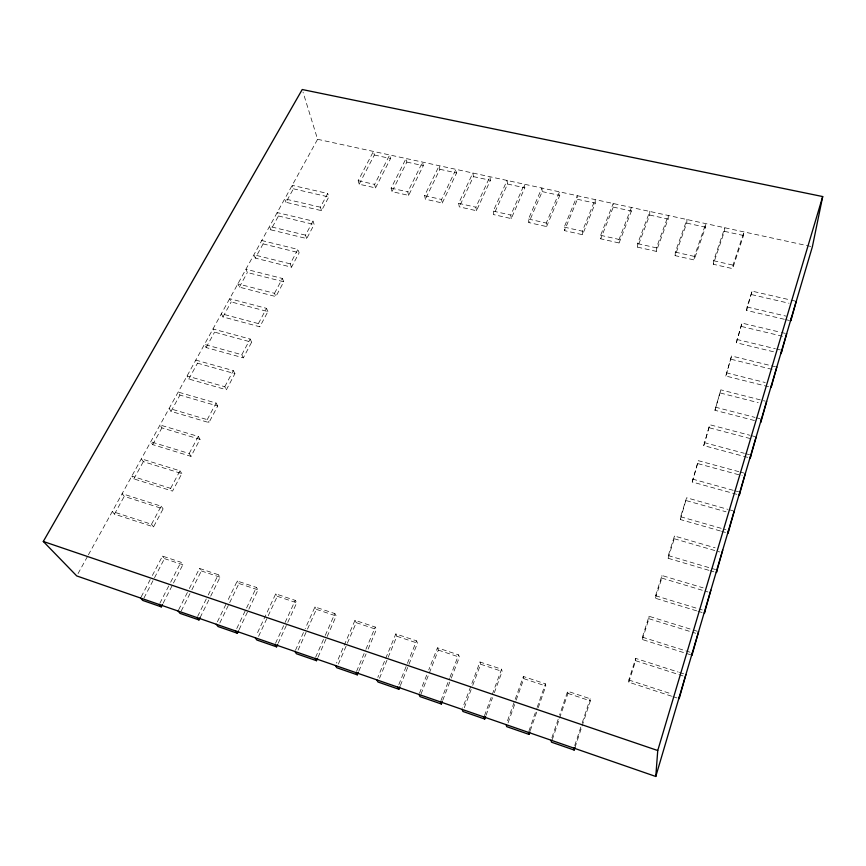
<?xml version="1.0" encoding="UTF-8"?>
<svg xmlns="http://www.w3.org/2000/svg" width="866" height="866" viewBox="0 0 866 866"><rect width="100%" height="100%" fill="white"/><g stroke="black" fill="none" stroke-linecap="round" stroke-linejoin="round"><path stroke-width="0.65" stroke-dasharray="4.33 3.25" d="M671.615 696.199L628.835 682.213L628.835 680.005L635.687 658.409L678.186 672.048M619.093 242.967L631.401 211.055L631.422 207.461L619.06 239.46L619.093 242.967L600.744 238.821L600.636 235.303L613.215 203.51L613.269 207.093L600.744 238.821M637.614 247.156L637.647 243.638L649.781 211.456L649.695 215.039L637.614 247.156L656.287 251.378L668.141 219.066L668.303 215.472L656.396 247.86L656.287 251.378M628.835 682.213L635.644 660.704L635.687 658.409M690.732 654.826L642.345 639.541L642.41 637.17L649.035 616.278L697.325 631.26M642.345 639.541L648.937 618.725L649.035 616.278M696.675 610.855L655.421 598.254L655.551 595.721L661.96 575.5L703.138 587.852M675.123 255.632L675.307 252.125L686.976 219.531L686.749 223.114L675.123 255.632L694.121 259.93L705.509 227.206L705.812 223.623L694.38 256.423L694.121 259.93M655.421 598.254L661.808 578.098L661.96 575.5M708.799 570.304L668.087 558.267L668.271 555.604L674.473 536.022L715.11 547.799M668.087 558.267L674.268 538.749L674.473 536.022M720.328 530.966L680.351 519.535L680.589 516.742L686.597 497.766L727.786 509.316M680.351 519.535L686.597 497.766M713.281 264.26L713.627 260.753L724.81 227.747L724.431 231.341L713.281 264.26L732.614 268.633L743.515 235.498L743.981 231.915L733.037 265.126L732.614 268.633M736.793 494.324L692.237 482.005L698.353 460.69L738.828 471.667M692.237 482.005L698.353 460.69M747.683 457.356L703.766 445.6L709.752 424.73L749.718 435.219M703.766 445.6L709.752 424.73M754.481 420.53L714.948 410.289L720.815 389.841L765.327 401.153M714.948 410.289L720.815 389.841M768.553 386.734L725.805 376.017L731.543 355.98L770.329 365.506M725.805 376.017L731.543 355.98M773.446 351.748L736.338 342.741L741.967 323.094L780.093 332.165M736.338 342.741L741.967 323.094M784.315 319.273L746.579 310.418L747.066 307.008L752.089 291.149L789.76 299.809M746.579 310.418L752.089 291.149M574.992 747.52L590.341 700.886L590.157 698.754L567.663 691.252L559.577 715.1M574.732 745.594L581.822 724.073M582.233 722.807L590.157 698.754M551.913 737.702L559.155 716.355M552.281 739.661L567.955 693.406L567.663 691.252M528.909 731.142L536.714 708.724M537.158 707.479L545.396 683.826L523.367 676.476L506.578 723.381M530.284 730.547L537.818 708.908M538.262 707.641L545.786 686.002L545.396 683.826M508.061 722.872L515.735 701.406M516.179 700.139L523.854 678.673L523.367 676.476M484.462 715.727L501.566 669.202L479.981 662.003L462.585 708.161M486.064 715.262L492.505 697.725M494.334 692.713L502.15 671.421L501.566 669.202M464.306 707.738L472.251 686.608M472.717 685.374L480.662 664.244L479.981 662.003M442.764 700.291L450.84 679.334M451.316 678.1L459.402 657.142L458.612 654.88L437.471 647.822L428.735 669.927M440.935 700.67L449.541 678.392M450.017 677.147L458.612 654.88M420.995 694.077L438.348 650.106L437.471 647.822M419.501 693.255L426.786 674.831M398.815 684.627L406.912 664.612M407.421 663.356L416.535 640.84L395.816 633.934L377.825 677.374M582.537 234.708L582.363 231.19L595.159 199.591L595.278 203.174L582.537 234.708L564.491 230.627L564.242 227.109L577.243 195.694L577.438 199.288L564.491 230.627M400.384 685.526L408.449 665.586M408.947 664.341L417.509 643.146L416.535 640.84M379.503 678.305L396.877 636.261L395.816 633.934M358.827 671.15L366.08 653.971M368.158 649.067L376.45 629.43L375.303 627.081L354.995 620.316L336.495 663.085M546.587 226.578L559.75 195.424L559.49 191.841L546.273 223.06L546.587 226.578L528.845 222.573L528.466 219.044L541.878 188.009L542.203 191.602L528.845 222.573M356.543 671.431L365.398 650.485M365.917 649.251L375.303 627.081M338.368 664.081L356.229 622.676L354.995 620.316M315.614 657.262L324.707 636.651M325.248 635.438L334.882 613.604L314.964 606.958L305.211 628.629M511.243 218.589L510.799 215.071L524.406 184.22L524.796 187.803L511.243 218.589L493.782 214.649L493.274 211.12L507.086 180.453L507.541 184.036L493.782 214.649M318.103 657.077L326.623 637.733M327.153 636.532L336.203 615.986L334.882 613.604M298.088 650.041L306.954 630.318M307.506 629.084L316.371 609.361L314.964 606.958M295.447 650.29L304.67 629.831M275.507 643.351L284.535 623.715M285.098 622.481L295.252 600.387L275.724 593.87L256.325 635.298M476.473 210.73L475.899 207.212L489.907 176.718L490.416 180.312L476.473 210.73L459.294 206.855L458.666 203.326L472.858 173.016L473.431 176.61L459.294 206.855M278.224 643.167L287.198 623.596M287.761 622.373L296.735 602.801L295.252 600.387M258.566 636.369L267.637 616.949M268.211 615.737L277.293 596.306L275.724 593.87M239.092 629.647L248.271 610.357M248.845 609.155L258.036 589.876L256.39 587.419L237.241 581.032L227.325 601.437M442.266 203.001L456.588 172.929L455.96 169.346L441.573 199.483L442.266 203.001L425.379 199.18L424.621 195.662L439.192 165.709L439.874 169.292L425.379 199.18M236.764 628.543L245.998 609.188M246.583 607.975L256.39 587.419M217.398 621.842L226.74 602.639M219.812 622.979L229.1 603.84M229.674 602.639L238.962 583.5L237.241 581.032M197.632 616.408L207.667 596.154M208.251 594.964L218.275 574.71L199.494 568.442L189.362 588.544M408.622 195.391L407.81 191.873L422.554 162.094L423.301 165.677L408.622 195.391L392.006 191.635L391.129 188.117L406.046 158.51L406.858 162.083L392.006 191.635M200.133 617.566L210.102 597.378M210.687 596.187L220.072 577.2L218.275 574.71M181.221 611.017L191.289 590.98M191.884 589.8L201.356 570.943L199.494 568.442M178.645 609.837L188.766 589.735M163.133 603.266L182.823 564.751L180.897 562.24L162.462 556.091L151.842 576.475M375.519 187.911L390.544 158.532L389.678 154.949L374.588 184.393L375.519 187.911L359.163 184.209L358.178 180.691L373.441 151.42L374.35 155.003L359.163 184.209M159.831 603.331L170.061 583.37M170.656 582.201L180.897 562.24M143.962 598.049L153.91 578.932M154.527 577.741L164.464 558.624L162.462 556.091M141.212 596.847L151.214 577.665M151.507 524.266L161.141 506.188L122.128 493.674L124.239 496.38L163.1 508.872L153.52 526.896L114.464 514.133L112.309 511.481L151.507 524.266L153.52 526.896M170.624 488.37L179.976 470.812L141.342 458.828L143.345 461.643L181.838 473.605L172.54 491.109L133.862 478.887L131.805 476.127L170.624 488.37L172.54 491.109M189.199 453.503L198.282 436.453L160.015 424.979L161.91 427.88L200.035 439.343L191.007 456.35L152.697 444.637L150.749 441.779L189.199 453.503L191.007 456.35M207.234 419.642L216.067 403.069L178.169 392.071L179.966 395.069L217.723 406.046L208.944 422.576L171.003 411.361L169.151 408.406L207.234 419.642L208.944 422.576M224.77 386.723L233.344 370.616L195.813 360.083L197.513 363.168L234.913 373.69L226.383 389.754L188.799 379.016L187.045 375.974L224.77 386.723L226.383 389.754M241.809 354.724L250.155 339.061L212.971 328.972L214.584 332.133L251.638 342.211L243.335 357.842L206.108 347.547L204.452 344.419L241.809 354.724L243.335 357.842M258.382 323.603L266.501 308.361L229.674 298.694L231.2 301.931L267.897 311.587L259.822 326.796L222.952 316.924L221.382 313.73L258.382 323.603L259.822 326.796M274.511 293.325L282.413 278.484L245.933 269.218L247.373 272.519L283.734 281.786L275.875 296.583L239.341 287.133L237.858 283.853L274.511 293.325L275.875 296.583M291.496 267.183L290.218 263.849L297.904 249.408L261.759 240.521L263.123 243.887L255.297 258.111L291.496 267.183L299.149 252.775L297.904 249.408M306.705 238.551L305.503 235.151L312.994 221.079L277.174 212.56L278.473 215.991L270.841 229.847L306.705 238.551L314.163 224.511L312.994 221.079M321.524 210.654L320.388 207.201L327.694 193.486L292.199 185.324L293.422 188.81L285.996 202.308L321.524 210.654L328.788 196.972L327.694 193.486M114.464 514.133L124.239 496.38M133.862 478.887L143.345 461.643M152.697 444.637L161.91 427.88M171.003 411.361L179.966 395.069M188.799 379.016L197.513 363.168M206.108 347.547L214.584 332.133M222.952 316.924L231.2 301.931M239.341 287.133L247.373 272.519M78.048 573.595L87.747 556.015M88.386 554.846L317.595 139.296L303.013 92.077M317.595 139.296L811.052 246.485M374.35 155.003L390.544 158.532M406.858 162.083L423.301 165.677M439.874 169.292L456.588 172.929M473.431 176.61L490.416 180.312M507.541 184.036L524.796 187.803M542.203 191.602L559.75 195.424M577.438 199.288L595.278 203.174M613.269 207.093L631.401 211.055M649.695 215.039L668.141 219.066M686.749 223.114L705.509 227.206M724.431 231.341L743.515 235.498M358.178 180.691L374.588 184.393M391.129 188.117L407.81 191.873M424.621 195.662L441.573 199.483M458.666 203.326L475.899 207.212M493.274 211.12L510.799 215.071M528.466 219.044L546.273 223.06M564.242 227.109L582.363 231.19M600.636 235.303L619.06 239.46M637.647 243.638L656.396 247.86M675.307 252.125L694.38 256.423M713.627 260.753L733.037 265.126M791.048 300.112L794.945 301.011M293.422 188.81L328.788 196.972M751.591 294.602L789.088 303.262M320.388 207.201L284.741 198.855L285.996 202.308M747.066 307.008L786.263 316.177M785.614 319.576L789.511 320.496M781.403 332.468L785.354 333.41M278.473 215.991L314.163 224.511M741.502 326.471L783.384 336.463M305.503 235.151L269.521 226.448L270.841 229.847M736.793 339.418L775.341 348.738M776.629 349.041L780.482 349.983M771.628 365.831L775.503 366.783M263.123 243.887L299.149 252.775M731.11 359.26L773.598 369.739M290.218 263.849L253.9 254.777L255.297 258.111M726.217 372.781L765.252 382.534M720.415 393.034L758.215 402.658M715.327 407.15L755.033 417.412M756.31 417.737L760.153 418.733M751.006 435.555L754.871 436.572M709.406 427.815L753.041 439.3M704.101 442.569L744.316 453.308M745.615 453.654L749.501 454.693M740.138 472.024L744.056 473.085M698.05 463.667L742.238 475.694M692.519 479.082L733.437 490.373M734.714 490.73L738.557 491.78M729.075 509.684L732.939 510.767M686.337 500.624L726.054 511.795M680.589 516.742L725.925 529.678M721.616 531.334L725.481 532.438M674.268 538.749L719.7 551.956M668.271 555.604L715.554 569.547M710.066 570.672L713.887 571.809M661.808 578.098L707.912 591.954M655.551 595.721L702.25 609.967M697.964 611.255L703.127 612.825M648.937 618.725L695.734 633.263M642.41 637.17L684.627 650.485M685.915 650.886L691.025 652.509M679.474 672.46L684.627 674.116M635.644 660.704L684.357 676.357M628.835 680.005L671.832 694.034M672.882 696.61L677.916 698.256M164.464 558.624L182.823 564.751M201.356 570.943L220.072 577.2M238.962 583.5L258.036 589.876M277.293 596.306L296.735 602.801M316.371 609.361L336.203 615.986M356.229 622.676L376.45 629.43M396.877 636.261L417.509 643.146M438.348 650.106L459.402 657.142M480.662 664.244L502.15 671.421M523.854 678.673L545.786 686.002M567.955 693.406L590.341 700.886M161.141 506.188L163.1 508.872M179.976 470.812L181.838 473.605M198.282 436.453L200.035 439.343M216.067 403.069L217.723 406.046M233.344 370.616L234.913 373.69M250.155 339.061L251.638 342.211M266.501 308.361L267.897 311.587M282.413 278.484L283.734 281.786"/><path stroke-width="1.3" d="M655.779 776.477L657.749 750.53L822.7 196.56L302.223 89.523L43.3 541.466L76.749 575.933L655.779 776.477L812.373 246.767L822.7 196.56M679.42 696.513L679.171 698.667L685.915 674.527M692.302 652.91L691.999 655.237L698.591 631.65M704.772 610.736L704.415 613.225L710.856 590.168M716.842 569.925L716.431 572.556L722.72 550.018M728.523 530.414L728.068 533.185L734.216 511.124M739.835 492.137L739.337 495.027L745.355 473.442M750.8 455.04L750.259 458.049L756.159 436.908M761.441 419.057L760.857 422.186L766.637 401.478M771.758 384.158L771.141 387.383L776.802 367.097M781.771 350.286L781.121 353.609L786.664 333.724M791.492 317.4L790.82 320.799L796.244 301.303M551.068 740.213L551.436 742.162L574.158 750.043L574.992 747.52M506.123 724.647L506.707 726.65L528.953 734.368L529.84 731.824M462.119 709.406L462.899 711.462L484.689 719.018L485.61 716.518M419.014 694.478L419.999 696.589L441.335 703.982L442.288 701.525M376.807 679.853L377.966 682.007L398.88 689.26L399.886 686.77M335.445 665.532L336.787 667.729L357.268 674.831L358.308 672.384M294.905 651.492L296.421 653.733L316.501 660.693L317.573 658.279M255.178 637.733L256.866 640.017L276.546 646.837L277.672 644.391M216.229 624.245L218.07 626.562L237.371 633.252L238.518 630.849M178.05 611.017L180.031 613.377L198.964 619.937L200.133 617.566M140.595 598.049L142.728 600.43L161.292 606.871L162.516 604.468M43.3 541.466L657.749 750.53M159.225 604.5L161.292 606.871M197.047 617.599L198.964 619.937M235.617 630.957L237.371 633.252M274.944 644.575L276.546 646.837M315.072 658.474L316.501 660.693M356.013 672.655L357.268 674.831M397.797 687.128L398.88 689.26M440.458 701.904L441.335 703.982M483.997 716.983L484.689 719.018M528.476 732.387L528.953 734.368M573.898 748.116L574.158 750.043"/></g></svg>
